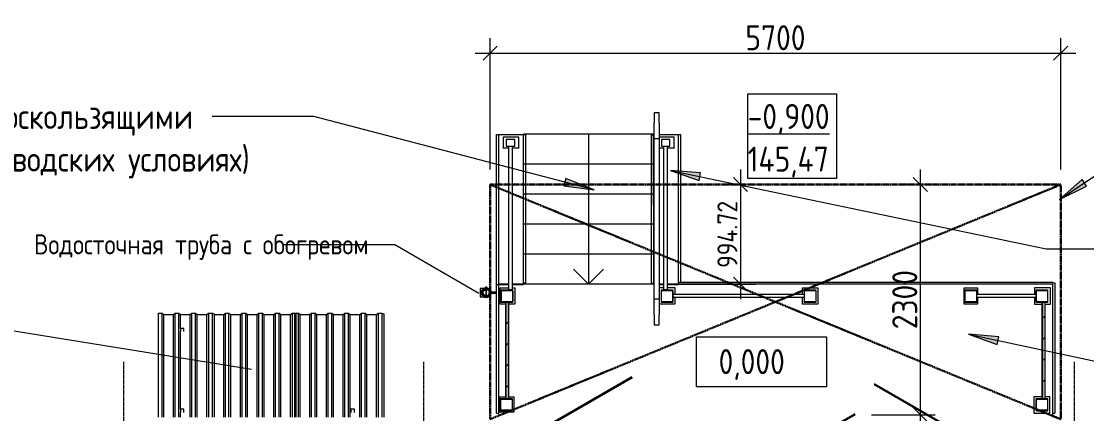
# Model space of a CAD drawing. Header units: millimetres. Extents: x -11345 to 411485, y -9810 to 73012.
# Drawn here: x 76880 to 87525, y 43704 to 47626 of the extents above; entities that cross this region are included whole.
import ezdxf

# ---------------------------------------------------------------- set-up
doc = ezdxf.new("R2010")
doc.units = ezdxf.units.MM
doc.linetypes.add('ADSK_Линия сетки', pattern=[25, 20, -2.5, 0, -2.5])
doc.linetypes.add('ADSK_Штриховая_ш3 п1_5', pattern=[4.5, 3, -1.5])
for name, color, linetype, lineweight in [('Аннотация', 7, 'Continuous', 18), ('Двери', 7, 'Continuous', 9), ('Лестницы', 7, 'Continuous', 9), ('Обобщенные модели', 7, 'Continuous', 18), ('Ограждение', 7, 'Continuous', 9), ('Оси', 253, 'Continuous', 9), ('Отметки', 7, 'Continuous', 9), ('Перекрытие', 7, 'Continuous', 9), ('Размеры', 7, 'Continuous', 5), ('Стены внутренние', 7, 'Continuous', 18), ('Стены наружные', 7, 'Continuous', 18), ('Стрелки вверх', 7, 'Continuous', 18)]:
    doc.layers.add(name, color=color, linetype=linetype, lineweight=lineweight)
doc.layers.add('Линии', color=7, linetype='Continuous', lineweight=9, true_color=0x00a600)
doc.styles.add('GOST Common_2', font='GOST_Common.ttf', dxfattribs={"width": 0.9, "height": 250})
doc.styles.add('GOST Common_3', font='GOST_Common.ttf', dxfattribs={"width": 0.9, "height": 250})
doc.styles.add('GOST Common_6', font='GOST_Common.ttf', dxfattribs={"width": 0.9, "height": 200})
doc.styles.add('GOST Common_7', font='GOST_Common.ttf', dxfattribs={"width": 0.9, "height": 200})
doc.dimstyles.new('ADSK_Основной_2_5_мм_Округление_до_1_мм', dxfattribs={"dimscale": 304.8, "dimtxt": 250, "dimasz": 0.463911, "dimexe": 0.492126, "dimexo": 0.492126, "dimgap": 0.098425, "dimtad": 1, "dimdec": 0, "dimdsep": 46, "dimtxsty": 'GOST Common_3', "dimblk1": 'OBLIQUE', "dimblk2": 'OBLIQUE', "dimsah": 1, "dimcen": 0.09, "dimdle": 0.492126, "dimazin": 2, "dimtfac": 1, "dimtdec": 0, "dimtix": 1, "dimtmove": 0, "dimatfit": 3, "dimfxl": 1, "dimtvp": 1, "dimtolj": 1, "dimtzin": 0, "dimlwd": 20, "dimlwe": 20, "dimarcsym": 2})
doc.dimstyles.new('ADSK_Основной_2_мм', dxfattribs={"dimscale": 304.8, "dimtxt": 201.142999, "dimasz": 0.463911, "dimexe": 0.492126, "dimexo": 0.492126, "dimgap": 0.098425, "dimtad": 1, "dimrnd": 0.01, "dimdsep": 46, "dimtxsty": 'GOST Common_7', "dimblk1": 'OBLIQUE', "dimblk2": 'OBLIQUE', "dimsah": 1, "dimcen": 0.09, "dimdle": 0.492126, "dimazin": 2, "dimtfac": 1, "dimtdec": 4, "dimtix": 1, "dimtmove": 0, "dimatfit": 3, "dimfxl": 1, "dimtvp": 1, "dimtolj": 1, "dimtzin": 0, "dimlwd": 20, "dimlwe": 20, "dimarcsym": 2})
pattern_1 = [(45, (0, 0), (-106.06602, 106.06602), [])]

# ---------------------------------------------------------------- blocks, each defined once
blk = doc.blocks.new('AC_Дверь_Однопольная_Стальная - 960х2080h ДН-3п-2587317-План 1-го этажа')
at = {"layer": 'Двери', "lineweight": 30}
blk.add_line((-570, 255), (417, 825), dxfattribs=at)
blk = doc.blocks.new('AC_Дверь_Двупольная_Стальная - 1360х2180h В_ДН-2л-2587304-План 1-го этажа')
at = {"layer": 'Двери', "lineweight": 30}
for p, q in [((700, 255), (-166, 755)), ((-700, 255), (-354, 455))]:
    blk.add_line(p, q, dxfattribs=at)
blk = doc.blocks.new('Roof Cladding - 833x50mm-4561399-План 1-го этажа')
at = {"layer": 'Обобщенные модели'}
for p, q in [((46700, 44710), (46735, 44710)), ((46700, 43669), (46700, 44710)), ((46735, 43669), (46735, 44710)), ((46849, 44694), (46866, 44710)), ((46866, 44710), (46901, 44710)), ((46866, 43669), (46866, 44710)), ((46901, 44710), (46918, 44694)), ((46901, 43669), (46901, 44710)), ((47016, 44694), (47033, 44710)), ((47033, 44710), (47068, 44710)), ((47033, 43669), (47033, 44710)), ((47068, 44710), (47085, 44694)), ((47068, 43669), (47068, 44710)), ((47183, 44694), (47200, 44710)), ((47200, 44710), (47235, 44710)), ((47200, 43669), (47200, 44710)), ((47235, 44710), (47252, 44694)), ((47235, 43669), (47235, 44710)), ((47349, 44694), (47366, 44710)), ((47366, 44710), (47401, 44710)), ((47366, 43669), (47366, 44710)), ((47401, 44710), (47418, 44694)), ((47401, 43669), (47401, 44710)), ((47516, 44694), (47533, 44710)), ((47533, 44710), (47568, 44710)), ((47533, 44710), (47533, 43669)), ((47568, 44710), (47568, 43669)), ((46753, 44694), (46849, 44694)), ((46849, 43669), (46849, 44694)), ((46918, 44694), (47016, 44694)), ((46918, 43669), (46918, 44694)), ((47016, 43669), (47016, 44694)), ((47085, 44694), (47183, 44694)), ((47085, 43669), (47085, 44694)), ((47183, 43669), (47183, 44694)), ((47252, 44694), (47349, 44694)), ((47252, 43669), (47252, 44694)), ((47349, 43669), (47349, 44694)), ((47418, 44694), (47516, 44694)), ((47418, 43669), (47418, 44694)), ((47516, 43669), (47516, 44694))]:
    blk.add_line(p, q, dxfattribs=at)
blk = doc.blocks.new('Roof Cladding - 833x50mm-V30-План 1-го этажа')
at = {"layer": 'Обобщенные модели'}
for p, q in [((47560, 44710), (47595, 44710)), ((47560, 43669), (47560, 44710)), ((47595, 44710), (47612, 44694)), ((47595, 43669), (47595, 44710)), ((47709, 44694), (47726, 44710)), ((47726, 44710), (47761, 44710)), ((47726, 43669), (47726, 44710)), ((47761, 44710), (47778, 44694)), ((47761, 43669), (47761, 44710)), ((47876, 44694), (47893, 44710)), ((47893, 44710), (47928, 44710)), ((47893, 43669), (47893, 44710)), ((47928, 44710), (47945, 44694)), ((47928, 43669), (47928, 44710)), ((48043, 44694), (48060, 44710)), ((48060, 44710), (48095, 44710)), ((48060, 43669), (48060, 44710)), ((48095, 44710), (48112, 44694)), ((48095, 43669), (48095, 44710)), ((48209, 44694), (48226, 44710)), ((48226, 44710), (48261, 44710)), ((48226, 43669), (48226, 44710)), ((48261, 44710), (48278, 44694)), ((48261, 43669), (48261, 44710)), ((48376, 44694), (48393, 44710)), ((48393, 44710), (48428, 44710)), ((48393, 44710), (48393, 43669)), ((48428, 44710), (48448, 44703)), ((48428, 44710), (48428, 43669)), ((47612, 44694), (47709, 44694)), ((47612, 43669), (47612, 44694)), ((47709, 43669), (47709, 44694)), ((47778, 44694), (47876, 44694)), ((47778, 43669), (47778, 44694)), ((47876, 43669), (47876, 44694)), ((47945, 44694), (48043, 44694)), ((47945, 43669), (47945, 44694)), ((48043, 43669), (48043, 44694)), ((48112, 44694), (48209, 44694)), ((48112, 43669), (48112, 44694)), ((48209, 43669), (48209, 44694)), ((48278, 44694), (48376, 44694)), ((48278, 43669), (48278, 44694)), ((48376, 43669), (48376, 44694)), ((48448, 44703), (48448, 43669))]:
    blk.add_line(p, q, dxfattribs=at)
blk = doc.blocks.new('TN_ПВС 125-82_Водосточная труба - TN_ПВС 125-82_Водосточная труба-V35-План 1-го этажа')
at = {"layer": 'Обобщенные модели', "lineweight": 40}
for radius, start, end in [(41.1, 360, 180), (41.1, 180, 360), (38.8, 0, 180), (38.8, 180, 0)]:
    blk.add_arc((0, 0), radius, start, end, dxfattribs=at)
blk = doc.blocks.new('_ Хомут универсальный - _ Хомут универсальный-V36-План 1-го этажа')
at = {"layer": 'Обобщенные модели'}
for p, q in [((-43, 2), (-57, 2)), ((-57, 2), (-57, -2)), ((10, 57), (-10, 57)), ((-10, 57), (-10, 42)), ((-5, 93), (-5, 57)), ((5, 93), (-5, 93)), ((5, 57), (5, 93)), ((10, 42), (10, 57)), ((-57, -2), (-43, -2))]:
    blk.add_line(p, q, dxfattribs=at)
for radius, start, end in [(43.3, 182.992, 76.5871), (43.3, 103.3472, 176.6899), (41, 151.0371, 177.5499), (41, 121.0371, 148.9629), (41, 91.0371, 118.9629), (41, 61.0371, 88.9629), (41, 31.0371, 58.9629), (41, 2.4501, 28.9629), (41, 181.0371, 208.9629), (41, 211.0371, 238.9629), (41, 241.0371, 268.9629), (41, 271.0371, 298.9629), (41, 301.0371, 328.9629), (41, 331.0371, 358.9629)]:
    blk.add_arc((0, 0), radius, start, end, dxfattribs=at)
blk = doc.blocks.new('_ Водосточный слив с хомутом универсальным - _ Водосточный слив с хомутом универсальным-V37-План 1-го этажа')
at = {"layer": 'Обобщенные модели'}
for p, q in [((-14, 41), (-61, 41)), ((0, -39), (0, 39)), ((0, 39), (0, -39)), ((-61, -41), (-14, -41))]:
    blk.add_line(p, q, dxfattribs=at)
at = {"layer": 'Обобщенные модели', "flags": 128}
blk.add_lwpolyline([(-61, 41), (-61, 40), (-61, 36), (-61, 31), (-61, 23), (-61, 15), (-61, 5), (-61, -5), (-61, -15), (-61, -23), (-61, -31), (-61, -36), (-61, -40), (-61, -41)], dxfattribs=at)
at = {"layer": 'Обобщенные модели'}
for start, end in [(92.7801, 180), (180, 346.716), (13.284, 86.6773)]:
    blk.add_arc((0, 0), 43.6, start, end, dxfattribs=at)
blk = doc.blocks.new('Ограждение крыльца 3 - Ограждение крыльца 1-1930270-План 1-го этажа')
at = {"layer": 'Ограждение'}
h = blk.add_hatch(dxfattribs=at)
h.set_pattern_fill('FP_23', color=256, style=0, pattern_type=2)
h.set_pattern_definition(pattern_1)
h.paths.add_polyline_path([(49694, 44819), (49733, 44819), (49733, 44823), (49624, 44823), (49624, 44819), (49694, 44819)])
h.paths.add_polyline_path([(49619, 44824), (49623, 44824), (49623, 44933), (49619, 44933), (49619, 44873)])
h.paths.add_polyline_path([(49624, 44819), (49623, 44823), (49619, 44824), (49620, 44820), (49623, 44819)])
h.paths.add_polyline_path([(49739, 44824), (49739, 44933), (49735, 44933), (49735, 44824), (49737, 44824)])
h.paths.add_polyline_path([(49733, 44819), (49737, 44820), (49739, 44824), (49734, 44823)])
h.paths.add_polyline_path([(49624, 44939), (49624, 44935), (49733, 44935), (49733, 44939), (49697, 44939)])
h.paths.add_polyline_path([(49619, 44933), (49623, 44935), (49624, 44939), (49620, 44937)])
h.paths.add_polyline_path([(49739, 44933), (49737, 44937), (49733, 44939), (49735, 44934), (49737, 44934)])
h = blk.add_hatch(dxfattribs=at)
h.set_pattern_fill('FP_23', color=256, style=0, pattern_type=2)
h.set_pattern_definition(pattern_1)
h.paths.add_polyline_path([(51338, 44824), (51338, 44933), (51334, 44933), (51334, 44824)])
h.paths.add_polyline_path([(51333, 44819), (51337, 44820), (51338, 44824), (51334, 44823)])
h.paths.add_polyline_path([(51333, 44819), (51333, 44823), (51224, 44823), (51224, 44819), (51320, 44819)])
h.paths.add_polyline_path([(51219, 44824), (51223, 44824), (51223, 44933), (51219, 44933), (51219, 44851)])
h.paths.add_polyline_path([(51224, 44819), (51223, 44823), (51219, 44824), (51220, 44820), (51223, 44819)])
h.paths.add_polyline_path([(51333, 44939), (51224, 44939), (51224, 44935), (51333, 44935)])
h.paths.add_polyline_path([(51338, 44933), (51337, 44937), (51333, 44939), (51334, 44934), (51337, 44934)])
h.paths.add_polyline_path([(51219, 44933), (51223, 44935), (51224, 44939), (51220, 44937)])
h = blk.add_hatch(dxfattribs=at)
h.set_pattern_fill('FP_23', color=256, style=0, pattern_type=2)
h.set_pattern_definition(pattern_1)
h.paths.add_polyline_path([(52767, 44824), (52767, 44933), (52763, 44933), (52763, 44824)])
h.paths.add_polyline_path([(52761, 44819), (52765, 44820), (52767, 44824), (52762, 44823)])
h.paths.add_polyline_path([(52761, 44819), (52761, 44823), (52652, 44823), (52652, 44819)])
h.paths.add_polyline_path([(52647, 44824), (52651, 44824), (52651, 44933), (52647, 44933), (52647, 44870)])
h.paths.add_polyline_path([(52652, 44819), (52651, 44823), (52647, 44824), (52648, 44820), (52651, 44819)])
h.paths.add_polyline_path([(52761, 44939), (52652, 44939), (52652, 44935), (52761, 44935)])
h.paths.add_polyline_path([(52767, 44933), (52765, 44937), (52761, 44939), (52763, 44934), (52765, 44934)])
h.paths.add_polyline_path([(52647, 44933), (52651, 44935), (52652, 44939), (52648, 44937)])
h = blk.add_hatch(dxfattribs=at)
h.set_pattern_fill('FP_23', color=256, style=0, pattern_type=2)
h.set_pattern_definition(pattern_1)
h.paths.add_polyline_path([(54374, 44824), (54374, 44933), (54370, 44933), (54370, 44824)])
h.paths.add_polyline_path([(54368, 44819), (54372, 44820), (54374, 44824), (54369, 44823)])
h.paths.add_polyline_path([(54368, 44819), (54368, 44823), (54259, 44823), (54259, 44819)])
h.paths.add_polyline_path([(54254, 44824), (54258, 44824), (54258, 44933), (54254, 44933), (54254, 44870)])
h.paths.add_polyline_path([(54259, 44819), (54258, 44823), (54254, 44824), (54255, 44820)])
h.paths.add_polyline_path([(54259, 44939), (54259, 44935), (54368, 44935), (54368, 44939)])
h.paths.add_polyline_path([(54254, 44933), (54258, 44935), (54259, 44939), (54255, 44937)])
h.paths.add_polyline_path([(54374, 44933), (54372, 44937), (54368, 44939), (54370, 44934), (54372, 44934)])
h = blk.add_hatch(dxfattribs=at)
h.set_pattern_fill('FP_23', color=256, style=0, pattern_type=2)
h.set_pattern_definition(pattern_1)
h.paths.add_polyline_path([(55030, 44819), (55078, 44819), (55078, 44823), (54969, 44823), (54969, 44819), (55030, 44819)])
h.paths.add_polyline_path([(55084, 44824), (55084, 44933), (55080, 44933), (55080, 44824)])
h.paths.add_polyline_path([(55078, 44819), (55082, 44820), (55084, 44824), (55079, 44823)])
h.paths.add_polyline_path([(54964, 44824), (54968, 44824), (54968, 44933), (54964, 44933), (54964, 44870)])
h.paths.add_polyline_path([(54969, 44819), (54968, 44823), (54964, 44824), (54965, 44820)])
h.paths.add_polyline_path([(55078, 44939), (54969, 44939), (54969, 44935), (55078, 44935)])
h.paths.add_polyline_path([(55084, 44933), (55082, 44937), (55078, 44939), (55080, 44934), (55082, 44934)])
h.paths.add_polyline_path([(54964, 44933), (54968, 44935), (54969, 44939), (54965, 44937)])
h = blk.add_hatch(dxfattribs=at)
h.set_pattern_fill('FP_23', color=256, style=0, pattern_type=2)
h.set_pattern_definition(pattern_1)
h.paths.add_polyline_path([(49695, 43854), (49695, 44819), (49668, 44819), (49668, 43854)])
h = blk.add_hatch(dxfattribs=at)
h.set_pattern_fill('FP_23', color=256, style=0, pattern_type=2)
h.set_pattern_definition(pattern_1)
h.paths.add_polyline_path([(55028, 43854), (55055, 43854), (55055, 44819), (55028, 44819), (55028, 44010)])
h = blk.add_hatch(dxfattribs=at)
h.set_pattern_fill('FP_23', color=256, style=0, pattern_type=2)
h.set_pattern_definition(pattern_1)
h.paths.add_polyline_path([(49734, 43739), (49734, 43848), (49730, 43848), (49730, 43739)])
h.paths.add_polyline_path([(49728, 43734), (49732, 43735), (49734, 43739), (49729, 43738)])
h.paths.add_polyline_path([(49728, 43734), (49728, 43738), (49619, 43738), (49619, 43734)])
h.paths.add_polyline_path([(49614, 43739), (49618, 43739), (49618, 43848), (49614, 43848), (49614, 43795)])
h.paths.add_polyline_path([(49619, 43734), (49618, 43738), (49614, 43739), (49615, 43735), (49618, 43734)])
h.paths.add_polyline_path([(49728, 43854), (49619, 43854), (49619, 43850), (49728, 43850)])
h.paths.add_polyline_path([(49734, 43848), (49732, 43852), (49728, 43854), (49730, 43849)])
h.paths.add_polyline_path([(49614, 43848), (49618, 43850), (49619, 43854), (49615, 43852)])
h = blk.add_hatch(dxfattribs=at)
h.set_pattern_fill('FP_23', color=256, style=0, pattern_type=2)
h.set_pattern_definition(pattern_1)
h.paths.add_polyline_path([(55084, 43739), (55084, 43848), (55080, 43848), (55080, 43739)])
h.paths.add_polyline_path([(55078, 43734), (55082, 43735), (55084, 43739), (55079, 43738)])
h.paths.add_polyline_path([(55078, 43734), (55078, 43738), (54969, 43738), (54969, 43734), (55015, 43734)])
h.paths.add_polyline_path([(54964, 43739), (54968, 43739), (54968, 43848), (54964, 43848)])
h.paths.add_polyline_path([(54969, 43734), (54968, 43738), (54964, 43739), (54965, 43735)])
h.paths.add_polyline_path([(55078, 43854), (54969, 43854), (54969, 43850), (55078, 43850)])
h.paths.add_polyline_path([(55084, 43848), (55082, 43852), (55078, 43854), (55080, 43849)])
h.paths.add_polyline_path([(54964, 43848), (54968, 43850), (54969, 43854), (54965, 43852), (54964, 43850)])
for p, q in [((51199, 46712), (51149, 46712)), ((51149, 46712), (51149, 46612)), ((51199, 46612), (51199, 46712)), ((51149, 46452), (51149, 46612)), ((51199, 46612), (51199, 46452)), ((49798, 46467), (49639, 46467)), ((49639, 46467), (49639, 46360)), ((49757, 46443), (49672, 46443)), ((49672, 46443), (49672, 46377)), ((49757, 46377), (49757, 46443)), ((49798, 46360), (49798, 46467)), ((51149, 44851), (51149, 46452)), ((51199, 46452), (51149, 46452)), ((51348, 46467), (51199, 46467)), ((51199, 46452), (51199, 44851)), ((51307, 46443), (51222, 46443)), ((51222, 46443), (51222, 46377)), ((51307, 46377), (51307, 46443)), ((51348, 46360), (51348, 46467)), ((49639, 46360), (49697, 46360)), ((49639, 46357), (49639, 46360)), ((49697, 46357), (49639, 46357)), ((49672, 46377), (49757, 46377)), ((49697, 44941), (49697, 46377)), ((49729, 46377), (49729, 44941)), ((49729, 46360), (49798, 46360)), ((49798, 46357), (49729, 46357)), ((49798, 46360), (49798, 46357)), ((51199, 46360), (51247, 46360)), ((51247, 46357), (51199, 46357)), ((51222, 46377), (51307, 46377)), ((51247, 44941), (51247, 46377)), ((51279, 46377), (51279, 44941)), ((51279, 46360), (51348, 46360)), ((51348, 46357), (51279, 46357)), ((51348, 46360), (51348, 46357)), ((49697, 44957), (49609, 44957)), ((49609, 44957), (49609, 44803)), ((49759, 44957), (49729, 44957)), ((49759, 44803), (49759, 44957)), ((51247, 44962), (51199, 44962)), ((51358, 44962), (51279, 44962)), ((51358, 44899), (51358, 44962)), ((52787, 44957), (52627, 44957)), ((52627, 44957), (52627, 44899)), ((52787, 44803), (52787, 44957)), ((54384, 44957), (54244, 44957)), ((54244, 44957), (54244, 44803)), ((54384, 44899), (54384, 44957)), ((55110, 44963), (54951, 44963)), ((54951, 44963), (54951, 44899)), ((55110, 44798), (55110, 44963)), ((49667, 43854), (49667, 44819)), ((49697, 43854), (49697, 44819)), ((51149, 44691), (51149, 44851)), ((51149, 44851), (51199, 44851)), ((51199, 44851), (51199, 44691)), ((51339, 44900), (51339, 44895)), ((51339, 44900), (52647, 44900)), ((51339, 44875), (51339, 44895)), ((52647, 44895), (51339, 44895)), ((51339, 44875), (51339, 44870)), ((51339, 44870), (52647, 44870)), ((51358, 44803), (51358, 44870)), ((52627, 44870), (52627, 44803)), ((54374, 44900), (54964, 44900)), ((54964, 44895), (54374, 44895)), ((54374, 44870), (54964, 44870)), ((54384, 44803), (54384, 44870)), ((54951, 44870), (54951, 44798)), ((55027, 43854), (55027, 44819)), ((55057, 43854), (55057, 44819)), ((49609, 44803), (49667, 44803)), ((49697, 44803), (49759, 44803)), ((51199, 44803), (51358, 44803)), ((52627, 44803), (52787, 44803)), ((54244, 44803), (54384, 44803)), ((54951, 44798), (55027, 44798)), ((55056, 44798), (55110, 44798)), ((51149, 44691), (51149, 44591)), ((51199, 44591), (51199, 44691)), ((51149, 44591), (51199, 44591)), ((49667, 43869), (49604, 43869)), ((49604, 43869), (49604, 43721)), ((49749, 43869), (49697, 43869)), ((49749, 43721), (49749, 43869)), ((55027, 43874), (54942, 43874)), ((54942, 43874), (54942, 43709)), ((55104, 43874), (55056, 43874)), ((55104, 43709), (55104, 43874)), ((49604, 43721), (49749, 43721)), ((54942, 43709), (55104, 43709))]:
    blk.add_line(p, q, dxfattribs=at)
at = {"layer": 'Ограждение', "lineweight": 18}
for p, q in [((49619, 44933), (49619, 44824)), ((49623, 44824), (49623, 44933)), ((49733, 44939), (49624, 44939)), ((49624, 44935), (49733, 44935)), ((49697, 44941), (49697, 44939)), ((49729, 44941), (49697, 44941)), ((49697, 44939), (49729, 44939)), ((49729, 44939), (49729, 44941)), ((49735, 44933), (49735, 44824)), ((49739, 44824), (49739, 44933)), ((51219, 44933), (51219, 44824)), ((51223, 44824), (51223, 44933)), ((51333, 44939), (51224, 44939)), ((51224, 44935), (51333, 44935)), ((51247, 44941), (51247, 44939)), ((51279, 44941), (51247, 44941)), ((51247, 44939), (51279, 44939)), ((51279, 44939), (51279, 44941)), ((51334, 44933), (51334, 44824)), ((51338, 44824), (51338, 44933)), ((52647, 44933), (52647, 44824)), ((52651, 44824), (52651, 44933)), ((52761, 44939), (52652, 44939)), ((52652, 44935), (52761, 44935)), ((52763, 44933), (52763, 44824)), ((52767, 44824), (52767, 44933)), ((54254, 44933), (54254, 44824)), ((54258, 44824), (54258, 44933)), ((54368, 44939), (54259, 44939)), ((54259, 44935), (54368, 44935)), ((54370, 44933), (54370, 44824)), ((54374, 44824), (54374, 44933)), ((54964, 44933), (54964, 44824)), ((54968, 44824), (54968, 44933)), ((55078, 44939), (54969, 44939)), ((54969, 44935), (55078, 44935)), ((55080, 44933), (55080, 44824)), ((55084, 44824), (55084, 44933)), ((49733, 44823), (49624, 44823)), ((49624, 44819), (49733, 44819)), ((49695, 44819), (49668, 44819)), ((49668, 44819), (49668, 43854)), ((49695, 43854), (49695, 44819)), ((51333, 44823), (51224, 44823)), ((51224, 44819), (51333, 44819)), ((52761, 44823), (52652, 44823)), ((52652, 44819), (52761, 44819)), ((54368, 44823), (54259, 44823)), ((54259, 44819), (54368, 44819)), ((55078, 44823), (54969, 44823)), ((54969, 44819), (55078, 44819)), ((55055, 44819), (55028, 44819)), ((55028, 44819), (55028, 43854)), ((55055, 43854), (55055, 44819)), ((49614, 43848), (49614, 43739)), ((49618, 43739), (49618, 43848)), ((49728, 43854), (49619, 43854)), ((49619, 43850), (49728, 43850)), ((49668, 43854), (49695, 43854)), ((49730, 43848), (49730, 43739)), ((49734, 43739), (49734, 43848)), ((54964, 43848), (54964, 43739)), ((54968, 43739), (54968, 43848)), ((55078, 43854), (54969, 43854)), ((54969, 43850), (55078, 43850)), ((55028, 43854), (55055, 43854)), ((55080, 43848), (55080, 43739)), ((55084, 43739), (55084, 43848)), ((49728, 43738), (49619, 43738)), ((49619, 43734), (49728, 43734)), ((55078, 43738), (54969, 43738)), ((54969, 43734), (55078, 43734))]:
    blk.add_line(p, q, dxfattribs=at)
for centre, radius, start, end in [((49624, 44933), 5.66, 90, 180), ((49624, 44933), 1.66, 90, 180), ((49733, 44933), 5.66, 0, 90), ((49733, 44933), 1.66, 0, 90), ((51224, 44933), 5.66, 90, 180), ((51224, 44933), 1.66, 90, 180), ((51333, 44933), 5.66, 0, 90), ((51333, 44933), 1.66, 0, 90), ((52652, 44933), 5.66, 90, 180), ((52652, 44933), 1.66, 90, 180), ((52761, 44933), 5.66, 0, 90), ((52761, 44933), 1.66, 0, 90), ((54259, 44933), 5.66, 90, 180), ((54259, 44933), 1.66, 90, 180), ((54368, 44933), 5.66, 0, 90), ((54368, 44933), 1.66, 0, 90), ((54969, 44933), 5.66, 90, 180), ((54969, 44933), 1.66, 90, 180), ((55078, 44933), 5.66, 0, 90), ((55078, 44933), 1.66, 0, 90), ((49624, 44824), 5.66, 180, 270), ((49624, 44824), 1.66, 180, 270), ((49733, 44824), 5.66, 270, 0), ((49733, 44824), 1.66, 270, 0), ((51224, 44824), 5.66, 180, 270), ((51224, 44824), 1.66, 180, 270), ((51333, 44824), 5.66, 270, 0), ((51333, 44824), 1.66, 270, 0), ((52652, 44824), 5.66, 180, 270), ((52652, 44824), 1.66, 180, 270), ((52761, 44824), 5.66, 270, 0), ((52761, 44824), 1.66, 270, 0), ((54259, 44824), 5.66, 180, 270), ((54259, 44824), 1.66, 180, 270), ((54368, 44824), 5.66, 270, 0), ((54368, 44824), 1.66, 270, 0), ((54969, 44824), 5.66, 180, 270), ((54969, 44824), 1.66, 180, 270), ((55078, 44824), 5.66, 270, 0), ((55078, 44824), 1.66, 270, 0), ((49619, 43848), 5.66, 90, 180), ((49619, 43848), 1.66, 90, 180), ((49728, 43848), 5.66, 0, 90), ((49728, 43848), 1.66, 0, 90), ((54969, 43848), 5.66, 90, 180), ((54969, 43848), 1.66, 90, 180), ((55078, 43848), 5.66, 0, 90), ((55078, 43848), 1.66, 0, 90), ((49619, 43739), 5.66, 180, 270), ((49619, 43739), 1.66, 180, 270), ((49728, 43739), 5.66, 270, 0), ((49728, 43739), 1.66, 270, 0), ((54969, 43739), 5.66, 180, 270), ((54969, 43739), 1.66, 180, 270), ((55078, 43739), 5.66, 270, 0), ((55078, 43739), 1.66, 270, 0)]:
    blk.add_arc(centre, radius, start, end, dxfattribs=at)
blk = doc.blocks.new('Ограждение 8 - Ограждение 1-1974103-План 1-го этажа')
at = {"layer": 'Ограждение'}
for p, q in [((46451, 44555), (46416, 44555)), ((46416, 44555), (46416, 44530)), ((46451, 44526), (46451, 44555)), ((46451, 43749), (46416, 43749)), ((46416, 43749), (46416, 43720)), ((46451, 43715), (46451, 43749)), ((48155, 43749), (48120, 43749)), ((48120, 43749), (48120, 43715)), ((48155, 43715), (48155, 43749))]:
    blk.add_line(p, q, dxfattribs=at)
blk = doc.blocks.new('Roof Cladding - 333x50mm-4561403-План 1-го этажа')
at = {"layer": 'Обобщенные модели'}
for p, q in [((46198, 44710), (46233, 44710)), ((46198, 43669), (46198, 44710)), ((46233, 44710), (46250, 44694)), ((46233, 43669), (46233, 44710)), ((46348, 44694), (46365, 44710)), ((46365, 44710), (46400, 44710)), ((46365, 43669), (46365, 44710)), ((46400, 44710), (46417, 44694)), ((46400, 43669), (46400, 44710)), ((46514, 44694), (46531, 44710)), ((46531, 44710), (46566, 44710)), ((46531, 43669), (46531, 44710)), ((46566, 44710), (46583, 44694)), ((46566, 43669), (46566, 44710)), ((46681, 44694), (46698, 44710)), ((46698, 44710), (46733, 44710)), ((46698, 44710), (46698, 43669)), ((46733, 44710), (46733, 43669)), ((46735, 44710), (46753, 44703)), ((46250, 44694), (46348, 44694)), ((46250, 43669), (46250, 44694)), ((46348, 43669), (46348, 44694)), ((46417, 44694), (46514, 44694)), ((46417, 44555), (46417, 44694)), ((46514, 43669), (46514, 44694)), ((46583, 44694), (46681, 44694)), ((46583, 43669), (46583, 44694)), ((46681, 43669), (46681, 44694)), ((46753, 44703), (46753, 43669)), ((46417, 43749), (46417, 44526)), ((46417, 43669), (46417, 43715))]:
    blk.add_line(p, q, dxfattribs=at)
blk = doc.blocks.new('Высотные отметки - Рамка-12095-План 1-го этажа')
at = {"layer": 'Аннотация', "lineweight": 20}
for p, q in [((-6.5, 0), (-6.5, 5)), ((-6.5, 5), (6.5, 5)), ((6.5, 5), (6.5, 0)), ((6.5, 0), (-6.5, 0))]:
    blk.add_line(p, q, dxfattribs=at)
blk = doc.blocks.new('_Oblique')
at = {"color": 0, "linetype": 'ByBlock', "lineweight": -2}
blk.add_line((-0.5, -0.5), (0.5, 0.5), dxfattribs=at)
blk = doc.blocks.new('DIMBLOCK88-План 1-го этажа')
at = {"layer": 'Defpoints', "color": 0, "transparency": 16777216}
for p in [(84165, 45994), (83197, 44999), (84065, 44999)]:
    blk.add_point(p, dxfattribs=at)
at = {"layer": 'Размеры', "color": 0, "transparency": 16777216}
for p, q in [((84065, 46144), (84065, 44849)), ((84015, 45994), (83915, 45994)), ((83347, 44999), (84215, 44999))]:
    blk.add_line(p, q, dxfattribs=at)
at = {"layer": 'Размеры', "color": 0, "transparency": 16777216, "xscale": 141.4, "yscale": 141.4, "zscale": 141.4}
for p, rotation in [((84065, 45994), 90), ((84065, 44999), 270)]:
    blk.add_blockref('_Oblique', p, dxfattribs=dict(at, rotation=rotation))
at = {"layer": 'Размеры', "color": 0, "lineweight": 20, "transparency": 16777216, "insert": (83935, 45496), "char_height": 200, "width": 850.94, "attachment_point": 5, "rotation": 90, "style": 'GOST Common_7'}
blk.add_mtext('\\A1;994.72', dxfattribs=at)
blk = doc.blocks.new('DIMBLOCK89-План 1-го этажа')
at = {"layer": 'Defpoints', "color": 0, "transparency": 16777216}
for p in [(87265, 47307), (81565, 45994), (87265, 45994)]:
    blk.add_point(p, dxfattribs=at)
at = {"layer": 'Размеры', "color": 0, "transparency": 16777216}
for p, q in [((81565, 46144), (81565, 47457)), ((87265, 46144), (87265, 47457)), ((81415, 47307), (87415, 47307))]:
    blk.add_line(p, q, dxfattribs=at)
at = {"layer": 'Размеры', "color": 0, "transparency": 16777216, "xscale": 141.4, "yscale": 141.4, "zscale": 141.4, "rotation": 180}
blk.add_blockref('_Oblique', (81565, 47307), dxfattribs=at)
at = {"layer": 'Размеры', "color": 0, "transparency": 16777216, "xscale": 141.4, "yscale": 141.4, "zscale": 141.4}
blk.add_blockref('_Oblique', (87265, 47307), dxfattribs=at)
at = {"layer": 'Размеры', "color": 0, "lineweight": 20, "transparency": 16777216, "insert": (84415, 47462), "char_height": 250, "width": 756.84, "attachment_point": 5, "style": 'GOST Common_3'}
blk.add_mtext('\\A1;5700', dxfattribs=at)
blk = doc.blocks.new('DIMBLOCK90-План 1-го этажа')
at = {"layer": 'Defpoints', "color": 0, "transparency": 16777216}
for p in [(85962, 45994), (85224, 43694), (85862, 43694)]:
    blk.add_point(p, dxfattribs=at)
at = {"layer": 'Размеры', "color": 0, "transparency": 16777216}
for p, q in [((85862, 46144), (85862, 43544)), ((85812, 45994), (85712, 45994)), ((85374, 43694), (86012, 43694))]:
    blk.add_line(p, q, dxfattribs=at)
at = {"layer": 'Размеры', "color": 0, "transparency": 16777216, "xscale": 141.4, "yscale": 141.4, "zscale": 141.4}
for p, rotation in [((85862, 45994), 90), ((85862, 43694), 270)]:
    blk.add_blockref('_Oblique', p, dxfattribs=dict(at, rotation=rotation))
at = {"layer": 'Размеры', "color": 0, "lineweight": 20, "transparency": 16777216, "insert": (85707, 44844), "char_height": 250, "width": 756.84, "attachment_point": 5, "rotation": 90, "style": 'GOST Common_3'}
blk.add_mtext('\\A1;2300', dxfattribs=at)
blk = doc.blocks.new('оси')
at = {"layer": 'Оси', "linetype": 'ADSK_Линия сетки'}
for p, q in [((52350, -6855.047), (52350, 46377.998)), ((55350, -6855.047), (55350, 46377.998)), ((61850, -6855.047), (61850, 46377.998))]:
    blk.add_line(p, q, dxfattribs=at)

msp = doc.modelspace()

# ---------------------------------------------------------------- hatches: boundary and pattern name
at = {"layer": 'Аннотация', "lineweight": 9}
for points in [[(83365.62025, 46134.74047), (83651.22024, 46034.77767), (83667.36093, 46112.10253)], [(82602.37284, 45942.21949), (82322.14462, 46056.37753), (82302.14689, 45979.95929)], [(87251.58102, 45845.89253), (87523.23549, 45979.17331), (87479.48348, 46044.94123)], [(86343.81356, 44497.50148), (86629.03383, 44396.46034), (86645.46655, 44473.72367)]]:
    msp.add_hatch(color=256, dxfattribs=at).paths.add_polyline_path(points)

# ---------------------------------------------------------------- linework, layer by layer
for p, q in [((79803.36719, 46674.68547), (78787.41539, 46674.68547)), ((82602.37284, 45942.21949), (79803.36719, 46674.68547)), ((87251.58102, 45845.89253), (88497.4207, 46674.68547)), ((83365.62025, 46134.74047), (83651.22024, 46034.77767)), ((83667.36093, 46112.10253), (83365.62025, 46134.74047)), ((83365.62025, 46134.74047), (87120.68743, 45350.91254)), ((83651.22024, 46034.77767), (83667.36093, 46112.10253)), ((82322.14462, 46056.37753), (82302.14689, 45979.95929)), ((82602.37284, 45942.21949), (82322.14462, 46056.37753)), ((87479.48348, 46044.94123), (87251.58102, 45845.89253)), ((87523.23549, 45979.17331), (87479.48348, 46044.94123)), ((82302.14689, 45979.95929), (82602.37284, 45942.21949)), ((87251.58102, 45845.89253), (87523.23549, 45979.17331)), ((80612.06716, 45392.05838), (79489.18397, 45392.05838)), ((81452.90045, 44905.82427), (80612.06716, 45392.05838)), ((87120.68743, 45350.91254), (88043.80188, 45350.91254)), ((79180.71534, 44146.01118), (76472.39863, 44582.01619)), ((86343.81356, 44497.50148), (86629.03383, 44396.46034)), ((86645.46655, 44473.72367), (86343.81356, 44497.50148)), ((86343.81356, 44497.50148), (88497.4207, 44039.46226)), ((86629.03383, 44396.46034), (86645.46655, 44473.72367))]:
    msp.add_line(p, q, dxfattribs=at)
at = {"layer": 'Аннотация', "lineweight": 9, "flags": 128}
msp.add_lwpolyline([(84137.84776, 46900.25839), (85025.24776, 46900.25839), (85025.24776, 46053.25839), (84137.84776, 46053.25839)], close=True, dxfattribs=at)
at = {"layer": 'Лестницы'}
for p, q in [((83197.42321, 46498.80522), (81897.42321, 46498.80522)), ((81897.42321, 46498.80522), (81897.42321, 46493.52323)), ((83197.42321, 46498.80522), (81897.42321, 46498.80522)), ((83197.42321, 46498.80522), (83197.42321, 46493.52323)), ((81897.42321, 46198.80522), (81897.42321, 46193.52323)), ((83197.42321, 46198.80522), (81897.42321, 46198.80522)), ((83197.42321, 46198.80522), (81897.42321, 46198.80522)), ((83197.42321, 46198.80522), (83197.42321, 46193.52323)), ((81897.42321, 45898.80522), (81897.42321, 45895.65021)), ((83197.42321, 45898.80522), (81897.42321, 45898.80522)), ((83197.42321, 45898.80522), (81897.42321, 45898.80522)), ((83197.42321, 45898.80522), (83197.42321, 45893.52323)), ((81897.42321, 45598.80522), (81897.42321, 45596.71369)), ((83197.42321, 45598.80522), (81897.42321, 45598.80522)), ((83197.42321, 45598.80522), (81897.42321, 45598.80522)), ((83197.42321, 45598.80522), (83197.42321, 45593.52323)), ((83197.42321, 45298.80522), (81897.42321, 45298.80522)), ((83197.42321, 45298.80522), (81897.42321, 45298.80522)), ((83197.42321, 45298.80522), (83197.42321, 45295.27718)), ((83197.42321, 44998.80522), (81897.42321, 44998.80522))]:
    msp.add_line(p, q, dxfattribs=at)
at = {"layer": 'Линии', "color": 7, "linetype": 'ADSK_Штриховая_ш3 п1_5', "lineweight": 30}
for p, q in [((81564.84396, 45993.52323), (81564.84396, 43648.80522)), ((87264.84396, 45993.52323), (81564.84396, 45993.52323)), ((87264.84396, 45993.52323), (81564.84396, 43648.80522)), ((81564.84396, 45993.52323), (87264.84396, 43648.80522)), ((87264.84396, 43648.80522), (87264.84396, 45993.52323))]:
    msp.add_line(p, q, dxfattribs=at)
at = {"layer": 'Перекрытие'}
for p, q in [((81750.72706, 44998.80522), (81647.42321, 44998.80522)), ((81647.42321, 44998.80522), (81647.42321, 43698.80522)), ((83202.72706, 44998.80522), (81782.72706, 44998.80522)), ((83300.72706, 44998.80522), (83252.72706, 44998.80522)), ((83444.92321, 44998.80522), (83332.72706, 44998.80522)), ((87187.42321, 43668.80522), (87187.42321, 43708.80522))]:
    msp.add_line(p, q, dxfattribs=at)
at = {"layer": 'Стены внутренние'}
for p, q in [((81647.42321, 46493.52323), (81897.42321, 46493.52323)), ((83197.42321, 46198.80522), (83197.42321, 46493.52323)), ((83197.42321, 46493.52323), (83202.72706, 46493.52323)), ((83252.72706, 46493.52323), (83447.42321, 46493.52323)), ((83197.42321, 45898.80522), (83197.42321, 46193.52323)), ((83197.42321, 45788.2961), (83197.42321, 45893.52323)), ((81750.72706, 44993.52323), (81647.42321, 44993.52323)), ((81897.42321, 44993.52323), (81782.72706, 44993.52323)), ((81897.42321, 45008.80522), (81897.42321, 44998.80522)), ((83197.42321, 44998.80522), (83197.42321, 45006.30522)), ((83202.72706, 44993.52323), (83197.42321, 44993.52323)), ((83300.72706, 44993.52323), (83252.72706, 44993.52323)), ((83447.42321, 44993.52323), (83332.72706, 44993.52323))]:
    msp.add_line(p, q, dxfattribs=at)
at = {"layer": 'Стены наружные'}
for p, q in [((81627.42321, 43708.80522), (81627.42321, 46493.52323)), ((81627.42321, 46493.52323), (81647.42321, 46493.52323)), ((81647.42321, 46493.52323), (81647.42321, 44998.80522)), ((81897.42321, 46198.80522), (81897.42321, 46493.52323)), ((81897.42321, 46493.52323), (81917.42321, 46493.52323)), ((81917.42321, 46493.52323), (81917.42321, 46198.80522)), ((83177.42321, 46198.80522), (83177.42321, 46491.02323)), ((83177.42321, 46491.02323), (83197.42321, 46491.02323)), ((83447.42321, 45018.80522), (83447.42321, 46493.52323)), ((83447.42321, 46493.52323), (83467.42321, 46493.52323)), ((83467.42321, 46493.52323), (83467.42321, 45018.80522)), ((81897.42321, 45898.80522), (81897.42321, 46194.58672)), ((81917.42321, 46194.58672), (81917.42321, 45898.80522)), ((83177.42321, 45898.80522), (83177.42321, 46192.08672)), ((81897.42321, 45598.80522), (81897.42321, 45895.65021)), ((81917.42321, 45895.65021), (81917.42321, 45598.80522)), ((83177.42321, 45598.80522), (83177.42321, 45893.15021)), ((83197.42321, 45788.2961), (83197.42321, 45598.80522)), ((81897.42321, 45298.80522), (81897.42321, 45596.71369)), ((81917.42321, 45596.71369), (81917.42321, 45298.80522)), ((83177.42321, 45298.80522), (83177.42321, 45594.21369)), ((83197.42321, 45594.21369), (83197.42321, 45298.80522)), ((81897.42321, 45008.80522), (81897.42321, 45297.77718)), ((81917.42321, 45297.77718), (81917.42321, 45008.80522)), ((83177.42321, 45006.30522), (83177.42321, 45295.27718)), ((83197.42321, 45295.27718), (83197.42321, 45006.30522)), ((81647.42321, 44993.52323), (81627.42321, 44993.52323)), ((81917.42321, 45008.80522), (81897.42321, 45008.80522)), ((83197.42321, 45006.30522), (83177.42321, 45006.30522)), ((83444.92321, 45018.80522), (87187.42321, 45018.80522)), ((83444.92321, 44998.80522), (83444.92321, 45018.80522)), ((87187.42321, 44998.80522), (83444.92321, 44998.80522)), ((87187.42321, 45013.52323), (87187.42321, 45018.80522)), ((87187.42321, 45013.52323), (87207.42321, 45013.52323)), ((87187.42321, 43708.80522), (87187.42321, 44998.80522)), ((87207.42321, 45013.52323), (87207.42321, 43708.80522)), ((81627.42321, 43708.80522), (81647.42321, 43708.80522)), ((87187.42321, 43708.80522), (87207.42321, 43708.80522))]:
    msp.add_line(p, q, dxfattribs=at)
at = {"layer": 'Стрелки вверх'}
for p, q in [((82547.42321, 46498.80522), (82547.42321, 46198.80522)), ((82547.42321, 46198.80522), (82547.42321, 45898.80522)), ((82547.42321, 45898.80522), (82547.42321, 45598.80522)), ((82547.42321, 45598.80522), (82547.42321, 45298.80522)), ((82547.42321, 45298.80522), (82547.42321, 44998.80522)), ((82547.42321, 44998.80522), (82397.42321, 45148.80522)), ((82547.42321, 44998.80522), (82697.42321, 45148.80522))]:
    msp.add_line(p, q, dxfattribs=at)

# ---------------------------------------------------------------- block references
msp.add_blockref('оси', (25553.42928, -2155))
at = {"layer": 'Двери', "color": 8, "true_color": 0x7f7f7f}
for name, p in [('AC_Дверь_Однопольная_Стальная - 960х2080h ДН-3п-2587317-План 1-го этажа', (82567.84999, 43243.80522)), ('AC_Дверь_Двупольная_Стальная - 1360х2180h В_ДН-2л-2587304-План 1-го этажа', (85565.86393, 43243.80522))]:
    msp.add_blockref(name, p, dxfattribs=at)
at = {"layer": 'Обобщенные модели'}
for name, p in [('_ Водосточный слив с хомутом универсальным - _ Водосточный слив с хомутом универсальным-V37-План 1-го этажа', (81524.84396, 44914.30522)), ('Roof Cladding - 333x50mm-4561403-План 1-го этажа', (32053.86393, 0)), ('Roof Cladding - 833x50mm-4561399-План 1-го этажа', (32053.86393, 0)), ('Roof Cladding - 833x50mm-V30-План 1-го этажа', (32053.86393, 0))]:
    msp.add_blockref(name, p, dxfattribs=at)
at = {"layer": 'Обобщенные модели', "rotation": 269.9999999999997}
msp.add_blockref('_ Хомут универсальный - _ Хомут универсальный-V36-План 1-го этажа', (81524.84396, 44914.30522), dxfattribs=at)
at = {"layer": 'Обобщенные модели', "lineweight": 40, "rotation": 269.9999999999997}
msp.add_blockref('TN_ПВС 125-82_Водосточная труба - TN_ПВС 125-82_Водосточная труба-V35-План 1-го этажа', (81524.84396, 44914.30522), dxfattribs=at)
at = {"layer": 'Ограждение', "lineweight": 18}
msp.add_blockref('Ограждение крыльца 3 - Ограждение крыльца 1-1930270-План 1-го этажа', (32053.86393, 0), dxfattribs=at)
at = {"layer": 'Ограждение'}
msp.add_blockref('Ограждение 8 - Ограждение 1-1974103-План 1-го этажа', (32053.86393, 0), dxfattribs=at)
at = {"layer": 'Отметки', "lineweight": 20, "xscale": 99.99999999999993, "yscale": 99.99999999999993, "zscale": 99.99999999999993}
msp.add_blockref('Высотные отметки - Рамка-12095-План 1-го этажа', (84275.88555, 43972.51321), dxfattribs=at)

# ---------------------------------------------------------------- texts
at = {"layer": 'Аннотация', "lineweight": 9, "attachment_point": 1, "line_spacing_factor": 1.022766}
for s, insert, char_height, width, style in [('\\pxt1.44,2.88,4.32,5.76,7.2,8.64,10.08,11.52,12.96,14.4,15.84,17.28,18.72,20.16,21.6,23.04,24.48,25.92,27.36,28.8,30.24,31.68,33.12,34.56,36,37.44,38.88,40.32,41.76,43.2,44.64,46.08;{Ступени выполнить с противоскользящими насечками (нанесенными в заводских условиях)}', (72685.46226, 46799.87862), 250, 7119.9, 'GOST Common_2'), ('\\pxt1.44,2.88,4.32,5.76,7.2,8.64,10.08,11.52,12.96,14.4,15.84,17.28,18.72,20.16,21.6,23.04,24.48,25.92,27.36,28.8,30.24,31.68,33.12,34.56,36,37.44,38.88,40.32,41.76,43.2,44.64,46.08;{\\L-0,900\\P\\l145,47}', (84137.84776, 46799.87862), 250, 896.274, 'GOST Common_2'), ('\\pxt1.8,3.6,5.4,7.2,9,10.8,12.6,14.4,16.2,18,19.8,21.6,23.4,25.2,27,28.8,30.6,32.4,34.2,36,37.8,39.6,41.4,43.2,45,46.8,48.6,50.4,52.2,54,55.8,57.6;{Водосточная труба с обогревом }', (77006.73085, 45496.18164), 200, 3608.1, 'GOST Common_6')]:
    msp.add_mtext(s, dxfattribs=dict(at, insert=insert, char_height=char_height, width=width, style=style))
at = {"layer": 'Отметки', "lineweight": 20, "insert": (83847.20948, 44349.22028), "char_height": 250, "width": 1028.8225687, "attachment_point": 1, "line_spacing_factor": 1.022761, "style": 'GOST Common_3'}
msp.add_mtext('0,000', dxfattribs=at)

# ---------------------------------------------------------------- dimensions: what is measured, and where the dimension line sits
at = {"layer": 'Размеры', "lineweight": 20}
dim = msp.add_linear_dim(base=(87264.84396, 47306.99511), p1=(81564.84396, 45993.52323), p2=(87264.84396, 45993.52323), dimstyle='ADSK_Основной_2_5_мм_Округление_до_1_мм', override={"dimpost": '<>', "dimfxl": 5700, "dimlwd": 65535, "dimlwe": 65535}, dxfattribs=at)
dim.commit()
dim.dimension.update_dxf_attribs({"geometry": 'DIMBLOCK89-План 1-го этажа', "text_midpoint": (84414.84396, 47461.99511)})
for base, p1, p2, dimstyle, override, picture, middle in [((84064.86875, 44998.80522), (84164.85365, 45993.52323), (83197.42321, 44998.80522), 'ADSK_Основной_2_мм', {"dimpost": '<>', "dimfxl": 1387.582639, "dimlwd": 65535, "dimlwe": 65535}, 'DIMBLOCK88-План 1-го этажа', (83934.86875, 45496.16423)), ((85862.16783, 43693.52323), (85962.15273, 45993.52323), (85223.78034, 43693.52323), 'ADSK_Основной_2_5_мм_Округление_до_1_мм', {"dimpost": '<>', "dimfxl": 2415.614578, "dimlwd": 65535, "dimlwe": 65535}, 'DIMBLOCK90-План 1-го этажа', (85707.16783, 44843.52323))]:
    dim = msp.add_linear_dim(base=base, p1=p1, p2=p2, angle=90, dimstyle=dimstyle, override=override, dxfattribs=at)
    dim.commit()
    dim.dimension.update_dxf_attribs({"geometry": picture, "text_midpoint": middle})

doc.saveas('drawing.dxf')
